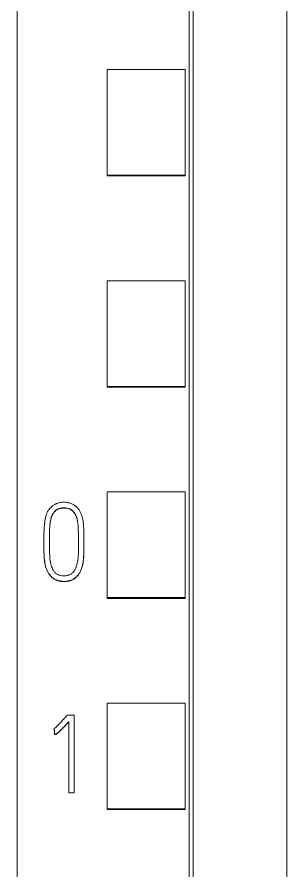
# Model space of a CAD drawing. Header units: millimetres. Extents: x 4137 to 6698, y 1400 to 3585.
# Drawn here: x 5181.05 to 5187.95, y 3293.16 to 3314.99 of the extents above; entities that cross this region are included whole.
import ezdxf

# ---------------------------------------------------------------- set-up
doc = ezdxf.new("R2010")
doc.units = ezdxf.units.MM
doc.layers.add('000-PI-Oprema', color=30, linetype='Continuous', lineweight=5)

msp = doc.modelspace()

# ---------------------------------------------------------------- linework, layer by layer
at = {"layer": '000-PI-Oprema', "color": 0, "linetype": 'ByBlock', "lineweight": 0}
for p, q in [((5181.048, 3360.459), (5181.048, 3247.041)), ((5185.448, 3358.178), (5185.448, 3249.363)), ((5183.348, 3310.949), (5183.348, 3313.651)), ((5185.348, 3313.651), (5183.348, 3313.651)), ((5185.348, 3310.949), (5185.348, 3313.651)), ((5183.348, 3310.928), (5183.348, 3310.949)), ((5185.348, 3310.949), (5183.348, 3310.949)), ((5185.348, 3310.928), (5185.348, 3310.949)), ((5185.348, 3310.928), (5183.348, 3310.928)), ((5183.348, 3305.547), (5183.348, 3308.249)), ((5185.348, 3308.249), (5183.348, 3308.249)), ((5185.348, 3305.547), (5185.348, 3308.249)), ((5183.348, 3305.528), (5183.348, 3305.547)), ((5185.348, 3305.547), (5183.348, 3305.547)), ((5185.348, 3305.528), (5183.348, 3305.528)), ((5185.348, 3305.528), (5185.348, 3305.547)), ((5183.348, 3300.146), (5183.348, 3302.847)), ((5185.348, 3302.847), (5183.348, 3302.847)), ((5185.348, 3300.146), (5185.348, 3302.847)), ((5181.733, 3301.586), (5181.733, 3301.58)), ((5182.757, 3301.538), (5182.757, 3301.544)), ((5183.348, 3300.128), (5183.348, 3300.146)), ((5185.348, 3300.146), (5183.348, 3300.146)), ((5185.348, 3300.128), (5183.348, 3300.128)), ((5185.348, 3300.128), (5185.348, 3300.146)), ((5183.348, 3294.744), (5183.348, 3297.445)), ((5185.348, 3297.445), (5183.348, 3297.445)), ((5185.348, 3294.744), (5185.348, 3297.445)), ((5182.509, 3297.144), (5182.334, 3297.144)), ((5182.37, 3296.972), (5182.37, 3295.155)), ((5182.509, 3295.155), (5182.509, 3297.144)), ((5181.998, 3296.798), (5181.998, 3296.792)), ((5182.007, 3296.651), (5182.007, 3296.645)), ((5182.37, 3295.155), (5182.509, 3295.155)), ((5183.348, 3294.728), (5183.348, 3294.744)), ((5185.348, 3294.744), (5183.348, 3294.744)), ((5185.348, 3294.728), (5183.348, 3294.728)), ((5185.348, 3294.728), (5185.348, 3294.744))]:
    msp.add_line(p, q, dxfattribs=at)
for points, knots in [([(5185.548, 3358.364), (5185.548, 3355.32), (5185.548, 3345.75), (5185.548, 3331.58), (5185.548, 3317.013), (5185.548, 3302.803), (5185.548, 3288.509), (5185.548, 3273.023), (5185.548, 3260.383), (5185.548, 3252.418), (5185.548, 3249.078)], [0, 0, 0, 0, 0.083934, 0.263736, 0.389889, 0.484142, 0.653794, 0.78188, 0.908517, 1, 1, 1, 1]), ([(5187.948, 3355.298), (5187.948, 3353.275), (5187.948, 3344.726), (5187.948, 3331.58), (5187.948, 3317.013), (5187.948, 3302.803), (5187.948, 3288.509), (5187.948, 3273.023), (5187.948, 3260.265), (5187.948, 3251.383), (5187.948, 3247.126), (5187.948, 3246.328)], [0, 0, 0, 0, 0.055935, 0.236292, 0.362833, 0.457376, 0.627551, 0.756032, 0.883059, 0.978086, 1, 1, 1, 1]), ([(5182.074, 3302.557), (5182.1, 3302.567), (5182.126, 3302.574), (5182.178, 3302.583), (5182.205, 3302.586), (5182.259, 3302.587), (5182.286, 3302.585), (5182.339, 3302.578), (5182.366, 3302.572), (5182.405, 3302.561), (5182.418, 3302.556), (5182.443, 3302.547), (5182.468, 3302.536), (5182.491, 3302.524), (5182.509, 3302.513), (5182.514, 3302.51), (5182.526, 3302.502), (5182.531, 3302.498), (5182.558, 3302.478), (5182.577, 3302.459), (5182.604, 3302.429), (5182.612, 3302.419), (5182.628, 3302.397), (5182.635, 3302.385), (5182.656, 3302.351), (5182.668, 3302.327), (5182.69, 3302.278), (5182.699, 3302.253), (5182.711, 3302.214), (5182.714, 3302.201), (5182.721, 3302.175), (5182.73, 3302.136), (5182.745, 3302.044), (5182.75, 3301.965), (5182.754, 3301.86), (5182.755, 3301.807), (5182.757, 3301.701), (5182.757, 3301.648), (5182.757, 3301.542), (5182.757, 3301.435), (5182.755, 3301.33), (5182.752, 3301.224), (5182.75, 3301.171), (5182.739, 3301.066), (5182.73, 3301.013), (5182.713, 3300.948), (5182.709, 3300.935), (5182.701, 3300.909), (5182.697, 3300.896), (5182.683, 3300.858), (5182.672, 3300.834), (5182.654, 3300.798), (5182.647, 3300.786), (5182.633, 3300.763), (5182.626, 3300.751), (5182.602, 3300.718), (5182.585, 3300.698), (5182.556, 3300.67), (5182.546, 3300.661), (5182.53, 3300.649), (5182.524, 3300.645), (5182.513, 3300.637), (5182.507, 3300.633), (5182.479, 3300.615), (5182.454, 3300.604), (5182.417, 3300.589), (5182.404, 3300.585), (5182.377, 3300.578), (5182.364, 3300.575), (5182.324, 3300.567), (5182.298, 3300.564), (5182.257, 3300.562), (5182.244, 3300.562), (5182.216, 3300.563), (5182.203, 3300.564), (5182.163, 3300.569), (5182.136, 3300.573), (5182.097, 3300.584), (5182.084, 3300.588), (5182.059, 3300.597), (5182.046, 3300.602), (5182.009, 3300.619), (5181.986, 3300.633), (5181.953, 3300.657), (5181.942, 3300.665), (5181.922, 3300.683), (5181.912, 3300.693), (5181.885, 3300.723), (5181.869, 3300.744), (5181.847, 3300.779), (5181.84, 3300.79), (5181.827, 3300.814), (5181.821, 3300.826), (5181.804, 3300.863), (5181.795, 3300.888), (5181.783, 3300.927), (5181.779, 3300.94), (5181.772, 3300.966), (5181.769, 3300.979), (5181.761, 3301.019), (5181.757, 3301.045), (5181.739, 3301.178), (5181.736, 3301.285), (5181.734, 3301.446), (5181.733, 3301.499), (5181.733, 3301.607), (5181.733, 3301.66), (5181.734, 3301.767), (5181.736, 3301.821), (5181.74, 3301.927), (5181.744, 3301.981), (5181.755, 3302.087), (5181.762, 3302.139), (5181.78, 3302.218), (5181.787, 3302.244), (5181.801, 3302.282), (5181.806, 3302.295), (5181.817, 3302.321), (5181.823, 3302.333), (5181.843, 3302.369), (5181.858, 3302.392), (5181.884, 3302.424), (5181.893, 3302.434), (5181.913, 3302.454), (5181.922, 3302.464), (5181.953, 3302.491), (5181.976, 3302.507), (5182.011, 3302.528), (5182.023, 3302.535), (5182.042, 3302.544), (5182.052, 3302.548), (5182.063, 3302.553), (5182.068, 3302.555), (5182.071, 3302.556), (5182.072, 3302.557), (5182.074, 3302.557)], [0, 0, 0, 0, 0.015625, 0.015625, 0.03125, 0.03125, 0.046875, 0.046875, 0.0625, 0.0625, 0.070313, 0.070313, 0.078125, 0.085938, 0.085938, 0.089844, 0.089844, 0.09375, 0.09375, 0.109375, 0.109375, 0.117188, 0.117188, 0.125, 0.125, 0.140625, 0.140625, 0.15625, 0.15625, 0.164063, 0.164063, 0.171875, 0.1875, 0.21875, 0.21875, 0.25, 0.25, 0.28125, 0.28125, 0.3125, 0.34375, 0.34375, 0.375, 0.375, 0.40625, 0.40625, 0.414063, 0.414063, 0.421875, 0.421875, 0.4375, 0.4375, 0.445313, 0.445313, 0.453125, 0.453125, 0.46875, 0.46875, 0.476563, 0.476563, 0.480469, 0.480469, 0.484375, 0.484375, 0.5, 0.5, 0.507813, 0.507813, 0.515625, 0.515625, 0.53125, 0.53125, 0.539063, 0.539063, 0.546875, 0.546875, 0.5625, 0.5625, 0.570313, 0.570313, 0.578125, 0.578125, 0.59375, 0.59375, 0.601563, 0.601563, 0.609375, 0.609375, 0.625, 0.625, 0.632813, 0.632813, 0.640625, 0.640625, 0.65625, 0.65625, 0.664063, 0.664063, 0.671875, 0.671875, 0.6875, 0.6875, 0.75, 0.75, 0.78125, 0.78125, 0.8125, 0.8125, 0.84375, 0.84375, 0.875, 0.875, 0.90625, 0.90625, 0.921875, 0.921875, 0.929688, 0.929688, 0.9375, 0.9375, 0.953125, 0.953125, 0.960938, 0.960938, 0.96875, 0.96875, 0.984375, 0.984375, 0.992188, 0.992188, 0.996094, 0.998047, 0.999023, 0.999023, 1, 1, 1, 1]), ([(5182.417, 3302.405), (5182.437, 3302.394), (5182.455, 3302.38), (5182.487, 3302.349), (5182.501, 3302.331), (5182.526, 3302.294), (5182.537, 3302.275), (5182.556, 3302.234), (5182.565, 3302.213), (5182.586, 3302.15), (5182.595, 3302.106), (5182.603, 3302.04), (5182.605, 3302.018), (5182.608, 3301.973), (5182.61, 3301.951), (5182.615, 3301.839), (5182.617, 3301.75), (5182.619, 3301.571), (5182.618, 3301.481), (5182.617, 3301.347), (5182.616, 3301.28), (5182.612, 3301.213), (5182.608, 3301.169), (5182.606, 3301.146), (5182.598, 3301.08), (5182.59, 3301.036), (5182.573, 3300.972), (5182.567, 3300.95), (5182.555, 3300.919), (5182.551, 3300.908), (5182.542, 3300.887), (5182.533, 3300.867), (5182.522, 3300.848), (5182.51, 3300.829), (5182.503, 3300.82), (5182.482, 3300.793), (5182.466, 3300.777), (5182.439, 3300.757), (5182.43, 3300.751), (5182.41, 3300.74), (5182.4, 3300.735), (5182.379, 3300.727), (5182.369, 3300.723), (5182.347, 3300.716), (5182.336, 3300.714), (5182.303, 3300.707), (5182.281, 3300.704), (5182.247, 3300.703), (5182.236, 3300.703), (5182.214, 3300.705), (5182.202, 3300.706), (5182.169, 3300.71), (5182.147, 3300.715), (5182.115, 3300.725), (5182.105, 3300.729), (5182.084, 3300.738), (5182.064, 3300.748), (5182.046, 3300.761), (5182.032, 3300.772), (5182.028, 3300.775), (5182.02, 3300.783), (5182.016, 3300.787), (5182.004, 3300.799), (5181.997, 3300.807), (5181.983, 3300.825), (5181.977, 3300.835), (5181.96, 3300.864), (5181.951, 3300.884), (5181.934, 3300.926), (5181.927, 3300.947), (5181.918, 3300.979), (5181.915, 3300.99), (5181.909, 3301.012), (5181.902, 3301.044), (5181.897, 3301.077), (5181.887, 3301.143), (5181.884, 3301.186), (5181.876, 3301.318), (5181.875, 3301.406), (5181.875, 3301.539), (5181.875, 3301.583), (5181.875, 3301.671), (5181.876, 3301.803), (5181.88, 3301.936), (5181.891, 3302.045), (5181.894, 3302.067), (5181.9, 3302.111), (5181.904, 3302.133), (5181.912, 3302.165), (5181.915, 3302.176), (5181.921, 3302.197), (5181.925, 3302.207), (5181.937, 3302.238), (5181.946, 3302.258), (5181.962, 3302.287), (5181.968, 3302.296), (5181.98, 3302.314), (5181.987, 3302.323), (5182.008, 3302.349), (5182.023, 3302.365), (5182.049, 3302.386), (5182.058, 3302.392), (5182.076, 3302.404), (5182.086, 3302.41), (5182.116, 3302.424), (5182.137, 3302.431), (5182.18, 3302.44), (5182.202, 3302.442), (5182.246, 3302.443), (5182.268, 3302.442), (5182.312, 3302.438), (5182.334, 3302.434), (5182.366, 3302.426), (5182.376, 3302.423), (5182.392, 3302.417), (5182.397, 3302.414), (5182.405, 3302.411), (5182.407, 3302.41), (5182.412, 3302.407), (5182.415, 3302.406), (5182.417, 3302.405)], [0, 0, 0, 0, 0.015625, 0.015625, 0.03125, 0.03125, 0.046875, 0.046875, 0.0625, 0.0625, 0.09375, 0.09375, 0.109375, 0.109375, 0.125, 0.125, 0.1875, 0.1875, 0.25, 0.25, 0.28125, 0.296875, 0.296875, 0.3125, 0.3125, 0.34375, 0.34375, 0.359375, 0.359375, 0.367188, 0.367188, 0.375, 0.382813, 0.382813, 0.390625, 0.390625, 0.40625, 0.40625, 0.414063, 0.414063, 0.421875, 0.421875, 0.429688, 0.429688, 0.4375, 0.4375, 0.453125, 0.453125, 0.460938, 0.460938, 0.46875, 0.46875, 0.484375, 0.484375, 0.492188, 0.492188, 0.5, 0.507813, 0.507813, 0.511719, 0.511719, 0.515625, 0.515625, 0.523438, 0.523438, 0.53125, 0.53125, 0.546875, 0.546875, 0.5625, 0.5625, 0.570313, 0.570313, 0.578125, 0.59375, 0.59375, 0.625, 0.625, 0.6875, 0.6875, 0.71875, 0.71875, 0.75, 0.8125, 0.8125, 0.828125, 0.828125, 0.84375, 0.84375, 0.851563, 0.851563, 0.859375, 0.859375, 0.875, 0.875, 0.882813, 0.882813, 0.890625, 0.890625, 0.90625, 0.90625, 0.914063, 0.914063, 0.921875, 0.921875, 0.9375, 0.9375, 0.953125, 0.953125, 0.96875, 0.96875, 0.984375, 0.984375, 0.992187, 0.992187, 0.996094, 0.996094, 0.998047, 0.998047, 1, 1, 1, 1]), ([(5182.417, 3302.398), (5182.397, 3302.409), (5182.376, 3302.417), (5182.344, 3302.425), (5182.333, 3302.428), (5182.311, 3302.431), (5182.3, 3302.433), (5182.266, 3302.436), (5182.244, 3302.437), (5182.2, 3302.436), (5182.178, 3302.433), (5182.145, 3302.426), (5182.134, 3302.423), (5182.112, 3302.416), (5182.102, 3302.411), (5182.082, 3302.401), (5182.072, 3302.396), (5182.054, 3302.383), (5182.045, 3302.376), (5182.028, 3302.362), (5182.019, 3302.354), (5182.004, 3302.337), (5181.997, 3302.329), (5181.976, 3302.302), (5181.963, 3302.284), (5181.947, 3302.254), (5181.943, 3302.244), (5181.934, 3302.224), (5181.929, 3302.213), (5181.918, 3302.181), (5181.912, 3302.16), (5181.897, 3302.095), (5181.892, 3302.051), (5181.884, 3301.962), (5181.881, 3301.917), (5181.877, 3301.828), (5181.876, 3301.784), (5181.875, 3301.695), (5181.875, 3301.65), (5181.875, 3301.567), (5181.875, 3301.529), (5181.875, 3301.49)], [0, 0, 0, 0, 0.050692, 0.050692, 0.076038, 0.076038, 0.101384, 0.101384, 0.152076, 0.152076, 0.202768, 0.202768, 0.228114, 0.228114, 0.25346, 0.25346, 0.278806, 0.278806, 0.304152, 0.304152, 0.329498, 0.329498, 0.354844, 0.354844, 0.405536, 0.405536, 0.430882, 0.430882, 0.456228, 0.456228, 0.506919, 0.506919, 0.608303, 0.608303, 0.709687, 0.709687, 0.811071, 0.811071, 0.912455, 0.912455, 1, 1, 1, 1]), ([(5182.618, 3301.586), (5182.618, 3301.612), (5182.618, 3301.638), (5182.617, 3301.752), (5182.615, 3301.84), (5182.608, 3301.973), (5182.606, 3302.017), (5182.594, 3302.103), (5182.585, 3302.146), (5182.567, 3302.198), (5182.563, 3302.209), (5182.555, 3302.229), (5182.551, 3302.24), (5182.536, 3302.27), (5182.525, 3302.289), (5182.506, 3302.317), (5182.5, 3302.326), (5182.486, 3302.343), (5182.471, 3302.359), (5182.454, 3302.374), (5182.441, 3302.384), (5182.436, 3302.387), (5182.427, 3302.393), (5182.422, 3302.396), (5182.417, 3302.398)], [0, 0, 0, 0, 0.088977, 0.088977, 0.392651, 0.392651, 0.544488, 0.544488, 0.696326, 0.696326, 0.734285, 0.734285, 0.772244, 0.772244, 0.848163, 0.848163, 0.886122, 0.886122, 0.924081, 0.962041, 0.962041, 0.98102, 0.98102, 1, 1, 1, 1]), ([(5181.733, 3301.58), (5181.733, 3301.516), (5181.733, 3301.452), (5181.735, 3301.335), (5181.736, 3301.281), (5181.74, 3301.2), (5181.742, 3301.174), (5181.746, 3301.12), (5181.749, 3301.093), (5181.76, 3301.013), (5181.77, 3300.96), (5181.79, 3300.896), (5181.795, 3300.883), (5181.804, 3300.858), (5181.81, 3300.845), (5181.826, 3300.809), (5181.839, 3300.785), (5181.86, 3300.751), (5181.868, 3300.74), (5181.884, 3300.719), (5181.893, 3300.708), (5181.92, 3300.678), (5181.94, 3300.66), (5181.972, 3300.636), (5181.984, 3300.629), (5182.007, 3300.615), (5182.019, 3300.609), (5182.056, 3300.591), (5182.081, 3300.582), (5182.12, 3300.571), (5182.134, 3300.568), (5182.16, 3300.563), (5182.173, 3300.561), (5182.214, 3300.557), (5182.241, 3300.556), (5182.281, 3300.557), (5182.295, 3300.558), (5182.322, 3300.561), (5182.335, 3300.563), (5182.374, 3300.57), (5182.4, 3300.577), (5182.438, 3300.591), (5182.451, 3300.597), (5182.475, 3300.608), (5182.487, 3300.615), (5182.522, 3300.636), (5182.543, 3300.652), (5182.583, 3300.689), (5182.6, 3300.71), (5182.624, 3300.743), (5182.632, 3300.754), (5182.646, 3300.777), (5182.652, 3300.789), (5182.671, 3300.825), (5182.682, 3300.85), (5182.7, 3300.9), (5182.709, 3300.925), (5182.722, 3300.977), (5182.728, 3301.004), (5182.738, 3301.057), (5182.748, 3301.137), (5182.752, 3301.217), (5182.755, 3301.323), (5182.757, 3301.413), (5182.757, 3301.502), (5182.757, 3301.538)], [0, 0, 0, 0, 0.074801, 0.074801, 0.137845, 0.137845, 0.169367, 0.169367, 0.200889, 0.200889, 0.263933, 0.263933, 0.279694, 0.279694, 0.295455, 0.295455, 0.326976, 0.326976, 0.342737, 0.342737, 0.358498, 0.358498, 0.39002, 0.39002, 0.405781, 0.405781, 0.421542, 0.421542, 0.453064, 0.453064, 0.468825, 0.468825, 0.484586, 0.484586, 0.516108, 0.516108, 0.531869, 0.531869, 0.54763, 0.54763, 0.579151, 0.579151, 0.594912, 0.594912, 0.610673, 0.610673, 0.642195, 0.642195, 0.673717, 0.673717, 0.689478, 0.689478, 0.705239, 0.705239, 0.736761, 0.736761, 0.768283, 0.768283, 0.799805, 0.799805, 0.831326, 0.89437, 0.89437, 0.957414, 1, 1, 1, 1]), ([(5182.334, 3297.144), (5182.307, 3297.114), (5182.28, 3297.084), (5182.226, 3297.025), (5182.199, 3296.995), (5182.157, 3296.952), (5182.143, 3296.937), (5182.116, 3296.908), (5182.102, 3296.893), (5182.073, 3296.865), (5182.058, 3296.851), (5182.029, 3296.825), (5182.013, 3296.811), (5181.998, 3296.798)], [0, 0, 0, 0, 0.25, 0.25, 0.5, 0.5, 0.625, 0.625, 0.75, 0.75, 0.875, 0.875, 1, 1, 1, 1]), ([(5182.007, 3296.651), (5182.012, 3296.651), (5182.017, 3296.652), (5182.027, 3296.654), (5182.032, 3296.655), (5182.042, 3296.659), (5182.046, 3296.661), (5182.055, 3296.666), (5182.06, 3296.669), (5182.072, 3296.678), (5182.08, 3296.684), (5182.096, 3296.697), (5182.104, 3296.704), (5182.127, 3296.724), (5182.142, 3296.738), (5182.171, 3296.766), (5182.186, 3296.78), (5182.229, 3296.824), (5182.258, 3296.853), (5182.314, 3296.913), (5182.342, 3296.942), (5182.37, 3296.972)], [0, 0, 0, 0, 0.03125, 0.03125, 0.0625, 0.0625, 0.09375, 0.09375, 0.125, 0.125, 0.1875, 0.1875, 0.25, 0.25, 0.375, 0.375, 0.5, 0.5, 0.75, 0.75, 1, 1, 1, 1]), ([(5182.37, 3296.966), (5182.342, 3296.936), (5182.314, 3296.906), (5182.258, 3296.847), (5182.229, 3296.818), (5182.186, 3296.774), (5182.171, 3296.76), (5182.142, 3296.731), (5182.127, 3296.717), (5182.104, 3296.697), (5182.096, 3296.691), (5182.08, 3296.678), (5182.072, 3296.671), (5182.059, 3296.663), (5182.055, 3296.66), (5182.046, 3296.655), (5182.042, 3296.653), (5182.032, 3296.649), (5182.027, 3296.648), (5182.017, 3296.646), (5182.012, 3296.645), (5182.007, 3296.645)], [0, 0, 0, 0, 0.25, 0.25, 0.5, 0.5, 0.625, 0.625, 0.75, 0.75, 0.8125, 0.8125, 0.875, 0.875, 0.90625, 0.90625, 0.9375, 0.9375, 0.96875, 0.96875, 1, 1, 1, 1])]:
    msp.add_open_spline(points, degree=3, knots=knots, dxfattribs=at)
for points, weights in [([(5181.998, 3296.798), (5182.002, 3296.725), (5182.007, 3296.651)], [0.499999983833, 0.500000016167, 0.499999983833]), ([(5182.007, 3296.645), (5182.002, 3296.719), (5181.998, 3296.792)], [0.499999983692, 0.500000016308, 0.499999983692])]:
    msp.add_rational_spline(points, weights, degree=2, dxfattribs=at)

doc.saveas('drawing.dxf')
